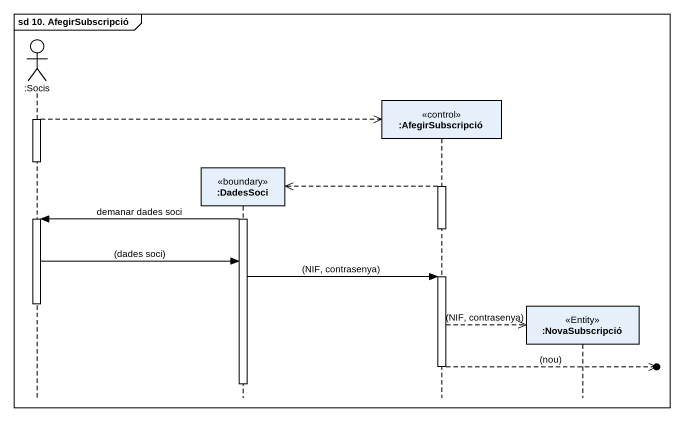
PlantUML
@startuml
mainframe sd 10. AfegirSubscripció
hide footbox
actor ":Socis" as Socis
participant ":DadesSoci" as DadesSoci <<boundary>>
participant ":AfegirSubscripció" as AfegirSubscripció <<control>>
participant ":NovaSubscripció" as NovaSubscripció <<Entity>>

activate Socis
Socis -->> AfegirSubscripció **
deactivate Socis
activate AfegirSubscripció
AfegirSubscripció -->> DadesSoci **
activate DadesSoci
DadesSoci -> Socis : demanar dades soci
activate Socis
deactivate AfegirSubscripció
Socis -> DadesSoci : (dades soci)
DadesSoci -> AfegirSubscripció : (NIF, contrasenya)
activate AfegirSubscripció
deactivate Socis
AfegirSubscripció -->> NovaSubscripció ** : (NIF, contrasenya)
AfegirSubscripció -->>o] : (nou)
deactivate AfegirSubscripció
deactivate DadesSoci
@enduml
